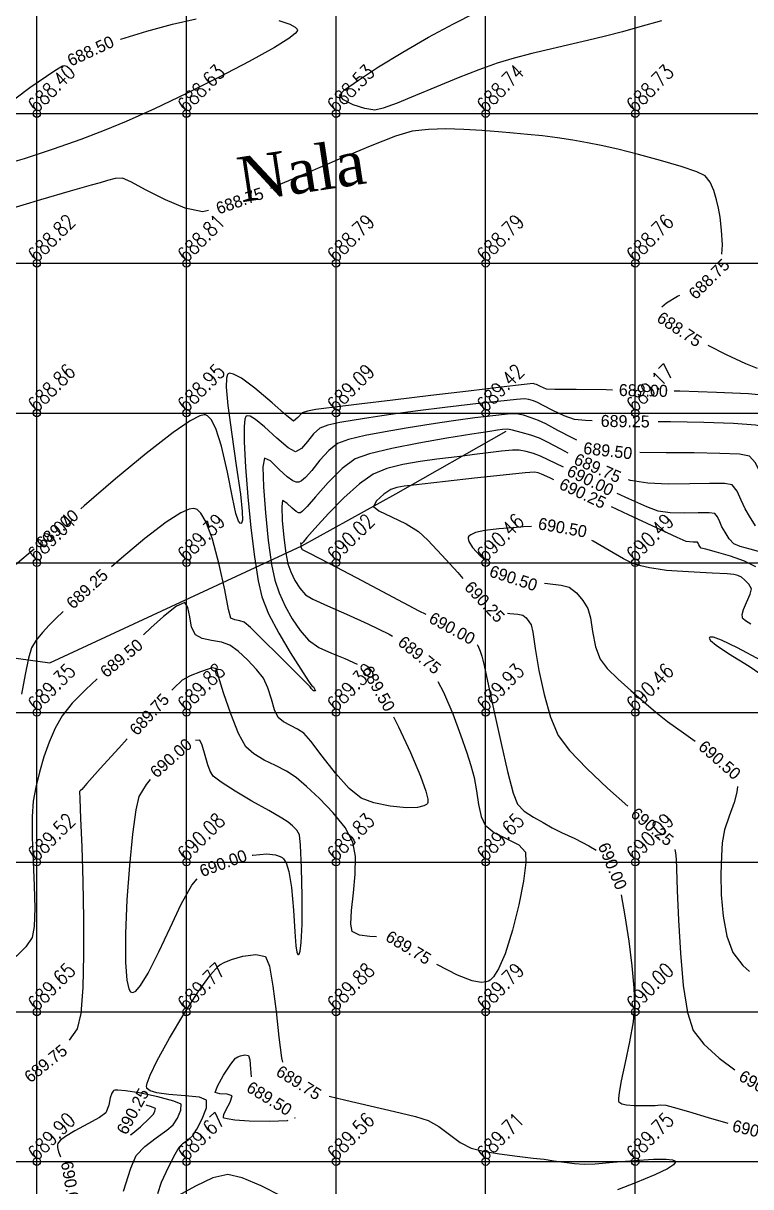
# Model space of a CAD drawing. Header units: millimetres. Extents: x 708400 to 708940, y 1331410 to 1331890.
# Drawn here: x 708659.55 to 708683.86, y 1331719.16 to 1331758.02 of the extents above; entities that cross this region are included whole.
import ezdxf

# ---------------------------------------------------------------- set-up
doc = ezdxf.new("R2010")
doc.units = ezdxf.units.MM
doc.header["$PDMODE"] = 32
doc.header["$PDSIZE"] = 0.25
for name, color, linetype in [('BLOCK LEVELS', 251, 'Continuous'), ('CONT-MJR', 210, 'Continuous'), ('CONT-MNR', 90, 'Continuous'), ('grid', 4, 'Continuous'), ('nala', 190, 'Continuous'), ('TEXT', 7, 'Continuous')]:
    doc.layers.add(name, color=color, linetype=linetype)
doc.styles.add('RS', font='romans.shx', dxfattribs={"height": 5})
doc.styles.add('TR', font='times.ttf')

msp = doc.modelspace()

# ---------------------------------------------------------------- linework, layer by layer
at = {"layer": 'BLOCK LEVELS', "color": 251}
for p in [(708660, 1331755, 688.398), (708665, 1331755, 688.627), (708670, 1331755, 688.528), (708675, 1331755, 688.738), (708680, 1331755, 688.727), (708660, 1331750, 688.82), (708665, 1331750, 688.814), (708670, 1331750, 688.792), (708675, 1331750, 688.793), (708680, 1331750, 688.763), (708660, 1331745, 688.862), (708665, 1331745, 688.951), (708670, 1331745, 689.093), (708675, 1331745, 689.421), (708680, 1331745, 689.172), (708660, 1331740, 689.044), (708665, 1331740, 689.388), (708670, 1331740, 690.025), (708675, 1331740, 690.46), (708680, 1331740, 690.491), (708660, 1331735, 689.347), (708665, 1331735, 689.877), (708670, 1331735, 689.298), (708675, 1331735, 689.934), (708680, 1331735, 690.457), (708660, 1331730, 689.523), (708665, 1331730, 690.075), (708670, 1331730, 689.828), (708675, 1331730, 689.654), (708680, 1331730, 690.092), (708660, 1331725, 689.65), (708665, 1331725, 689.767), (708670, 1331725, 689.877), (708675, 1331725, 689.791), (708680, 1331725, 690.002), (708660, 1331720, 689.895), (708665, 1331720, 689.668), (708670, 1331720, 689.565), (708675, 1331720, 689.707), (708680, 1331720, 689.755)]:
    msp.add_point(p, dxfattribs=at)
at = {"layer": 'CONT-MJR', "flags": 128}
for points, elevation in [([(708680.877, 1331758.101), (708680.152, 1331757.894), (708679.575, 1331757.731), (708679.003, 1331757.58), (708678.402, 1331757.435), (708677.784, 1331757.293), (708677.162, 1331757.15), (708676.546, 1331757.002), (708675.949, 1331756.846), (708675.382, 1331756.68), (708674.773, 1331756.465), (708674.078, 1331756.191), (708673.354, 1331755.891), (708672.658, 1331755.599), (708672.045, 1331755.349), (708671.573, 1331755.175), (708671.297, 1331755.111), (708670.958, 1331755.165), (708670.572, 1331755.292), (708670.253, 1331755.454), (708670.114, 1331755.611), (708670.283, 1331755.787), (708670.747, 1331756.118), (708671.424, 1331756.555), (708672.234, 1331757.047), (708673.095, 1331757.546), (708673.926, 1331758), (708674.645, 1331758.36)], 688.5), ([(708668.086, 1331758.112), (708668.453, 1331757.99), (708668.635, 1331757.888), (708668.699, 1331757.816), (708668.71, 1331757.78), (708668.704, 1331757.753), (708668.639, 1331757.676), (708668.421, 1331757.511), (708667.939, 1331757.211), (708667.1, 1331756.743), (708666.088, 1331756.214), (708665, 1331755.672), (708663.933, 1331755.162), (708662.984, 1331754.732), (708662.249, 1331754.429), (708661.469, 1331754.139), (708660.547, 1331753.812), (708659.571, 1331753.49), (708658.632, 1331753.216)], 688.5), ([(708662.793, 1331757.478), (708662.806, 1331757.483), (708663.677, 1331757.755), (708664.539, 1331757.987), (708665.324, 1331758.167)], 688.5), ([(708658.898, 1331755.217), (708659.766, 1331755.867), (708660.597, 1331756.435), (708660.853, 1331756.589)], 688.5), ([(708679.238, 1331745.766), (708679.029, 1331745.769), (708678.02, 1331745.78), (708677.316, 1331745.788), (708677.031, 1331745.796), (708676.832, 1331745.881), (708676.703, 1331745.95), (708676.645, 1331745.968), (708676.587, 1331745.983), (708676.292, 1331745.949), (708675.52, 1331745.859), (708674.427, 1331745.73), (708673.169, 1331745.582), (708671.9, 1331745.432), (708670.777, 1331745.299), (708669.955, 1331745.2), (708669.59, 1331745.154), (708669.324, 1331745.112), (708669.048, 1331745.062), (708668.864, 1331745.008), (708668.719, 1331744.852), (708668.581, 1331744.732), (708668.349, 1331744.912), (708667.867, 1331745.339), (708667.281, 1331745.835), (708666.839, 1331746.159), (708666.571, 1331746.301), (708666.442, 1331746.325), (708666.395, 1331746.311), (708666.37, 1331746.284), (708666.338, 1331746.168), (708666.331, 1331745.858), (708666.383, 1331745.247), (708666.512, 1331744.282), (708666.667, 1331743.243), (708666.802, 1331742.293), (708666.864, 1331741.707), (708666.868, 1331741.423), (708666.844, 1331741.326), (708666.823, 1331741.31), (708666.795, 1331741.316), (708666.74, 1331741.393), (708666.655, 1331741.647), (708666.537, 1331742.182), (708666.37, 1331743.03), (708666.172, 1331743.898), (708665.984, 1331744.481), (708665.821, 1331744.788), (708665.702, 1331744.909), (708665.638, 1331744.939), (708665.587, 1331744.944), (708665.442, 1331744.906), (708665.127, 1331744.742), (708664.553, 1331744.351), (708663.654, 1331743.653), (708662.633, 1331742.806), (708661.577, 1331741.902), (708661.465, 1331741.805)], 689), ([(708688.28, 1331740.277), (708687.924, 1331740.822), (708687.507, 1331741.472), (708687.142, 1331742.04), (708686.929, 1331742.361), (708686.723, 1331742.622), (708686.5, 1331742.887), (708686.332, 1331743.093), (708686.212, 1331743.259), (708686.092, 1331743.437), (708685.983, 1331743.609), (708685.886, 1331743.838), (708685.723, 1331744.25), (708685.508, 1331744.735), (708685.253, 1331745.18), (708684.971, 1331745.475), (708684.574, 1331745.565), (708683.785, 1331745.635), (708682.72, 1331745.687), (708681.495, 1331745.725), (708681.305, 1331745.729)], 689), ([(708678.052, 1331744.096), (708677.914, 1331744.159), (708677.416, 1331744.417), (708677.01, 1331744.635), (708676.768, 1331744.755), (708676.525, 1331744.844), (708676.266, 1331744.925), (708676.016, 1331744.97), (708675.735, 1331744.958), (708675.242, 1331744.908), (708674.634, 1331744.834), (708674.009, 1331744.749), (708673.464, 1331744.668), (708672.972, 1331744.592), (708672.338, 1331744.492), (708671.645, 1331744.375), (708670.978, 1331744.248), (708670.418, 1331744.115), (708670.05, 1331743.983), (708669.754, 1331743.751), (708669.463, 1331743.422), (708669.186, 1331743.078), (708668.982, 1331742.85), (708668.842, 1331742.734), (708668.757, 1331742.693), (708668.717, 1331742.686), (708668.666, 1331742.689), (708668.553, 1331742.732), (708668.365, 1331742.867), (708668.102, 1331743.115), (708667.804, 1331743.401), (708667.604, 1331743.49), (708667.557, 1331743.201), (708667.574, 1331742.539), (708667.638, 1331741.666), (708667.733, 1331740.746), (708667.844, 1331739.941), (708667.953, 1331739.414), (708668.104, 1331738.994), (708668.302, 1331738.553), (708668.537, 1331738.123), (708668.8, 1331737.732), (708669.08, 1331737.409), (708669.424, 1331737.168), (708669.848, 1331736.978), (708670.298, 1331736.805), (708670.703, 1331736.618)], 689.5), ([(708677.602, 1331743.188), (708677.089, 1331743.44), (708676.833, 1331743.56), (708676.603, 1331743.644), (708676.359, 1331743.72), (708676.122, 1331743.763), (708675.895, 1331743.758), (708675.526, 1331743.725), (708675.08, 1331743.674), (708674.624, 1331743.615), (708674.223, 1331743.557), (708673.854, 1331743.511), (708673.366, 1331743.456), (708672.81, 1331743.383), (708672.237, 1331743.282), (708671.695, 1331743.143), (708671.235, 1331742.958), (708670.78, 1331742.639), (708670.261, 1331742.169), (708669.744, 1331741.64), (708669.293, 1331741.146), (708669.025, 1331740.839), (708668.899, 1331740.692), (708668.859, 1331740.645), (708668.854, 1331740.639), (708668.849, 1331740.642), (708668.827, 1331740.658), (708668.813, 1331740.668), (708668.818, 1331740.596), (708668.826, 1331740.519), (708668.867, 1331740.446), (708669.112, 1331740.317), (708669.756, 1331739.981), (708670.669, 1331739.504), (708671.717, 1331738.954), (708672.771, 1331738.399), (708672.998, 1331738.278)], 690), ([(708687.239, 1331739.28), (708686.74, 1331739.716), (708686.211, 1331740.184), (708685.756, 1331740.601), (708685.462, 1331740.897), (708685.177, 1331741.263), (708684.893, 1331741.68), (708684.638, 1331742.083), (708684.441, 1331742.406), (708684.296, 1331742.707), (708684.161, 1331743.044), (708684.01, 1331743.35), (708683.815, 1331743.561), (708683.484, 1331743.622), (708682.831, 1331743.653), (708681.973, 1331743.665), (708681.032, 1331743.67), (708680.151, 1331743.679)], 689.5), ([(708684.202, 1331740.351), (708683.838, 1331740.453), (708683.504, 1331740.539), (708683.29, 1331740.626), (708683.134, 1331740.801), (708683, 1331741.022), (708682.899, 1331741.204), (708682.826, 1331741.362), (708682.754, 1331741.53), (708682.658, 1331741.647), (708682.471, 1331741.67), (708682.105, 1331741.666), (708681.643, 1331741.659), (708681.17, 1331741.67), (708680.77, 1331741.724), (708680.387, 1331741.864), (708679.783, 1331742.133), (708679.401, 1331742.314)], 690), ([(708676.528, 1331741.21), (708676.267, 1331741.194), (708675.909, 1331741.17), (708675.445, 1331741.133), (708674.976, 1331741.074), (708674.664, 1331741.005), (708674.5, 1331740.937), (708674.437, 1331740.884), (708674.421, 1331740.854), (708674.415, 1331740.813), (708674.442, 1331740.709), (708674.56, 1331740.514), (708674.826, 1331740.214), (708675.025, 1331740.038)], 690.5), ([(708683.866, 1331737.947), (708683.681, 1331738.058), (708683.608, 1331738.122), (708683.59, 1331738.15), (708683.58, 1331738.186), (708683.579, 1331738.274), (708683.618, 1331738.433), (708683.715, 1331738.67), (708683.84, 1331738.946), (708683.888, 1331739.126), (708683.8, 1331739.282), (708683.656, 1331739.434), (708683.55, 1331739.522), (708683.427, 1331739.574), (708683.295, 1331739.609), (708683.069, 1331739.624), (708682.575, 1331739.649), (708681.968, 1331739.681), (708681.405, 1331739.714), (708681.042, 1331739.745), (708680.764, 1331739.783), (708680.471, 1331739.831), (708680.183, 1331739.892), (708679.917, 1331739.972), (708679.604, 1331740.129), (708679.13, 1331740.403), (708678.595, 1331740.715), (708678.544, 1331740.743)], 690.5), ([(708659.905, 1331740.451), (708659.711, 1331740.283), (708659.075, 1331739.749)], 689), ([(708676.965, 1331739.322), (708677.064, 1331739.31), (708677.523, 1331739.253), (708677.796, 1331739.183), (708678.035, 1331738.995), (708678.25, 1331738.739), (708678.415, 1331738.473), (708678.499, 1331738.165), (708678.573, 1331737.699), (708678.673, 1331737.196), (708678.829, 1331736.776), (708679.065, 1331736.47), (708679.424, 1331736.112), (708679.85, 1331735.731), (708680.289, 1331735.355), (708680.686, 1331735.012), (708681.08, 1331734.702), (708681.608, 1331734.322), (708681.998, 1331734.042)], 690.5), ([(708671.921, 1331734.856), (708672.091, 1331734.522), (708672.493, 1331733.665), (708672.826, 1331732.877), (708673.005, 1331732.372), (708673.068, 1331732.105), (708673.07, 1331731.994), (708673.058, 1331731.961), (708673.028, 1331731.929), (708672.935, 1331731.877), (708672.727, 1331731.83), (708672.354, 1331731.817), (708671.808, 1331731.869), (708671.268, 1331731.982), (708670.836, 1331732.139), (708670.439, 1331732.456), (708669.982, 1331732.97), (708669.533, 1331733.543), (708669.157, 1331734.036), (708668.923, 1331734.31), (708668.716, 1331734.443), (708668.478, 1331734.561), (708668.249, 1331734.683), (708668.069, 1331734.833), (708667.945, 1331735.083), (708667.837, 1331735.439), (708667.721, 1331735.819), (708667.572, 1331736.141), (708667.342, 1331736.438), (708667.04, 1331736.757), (708666.723, 1331737.044), (708666.448, 1331737.244), (708666.168, 1331737.345), (708665.839, 1331737.405), (708665.527, 1331737.47), (708665.297, 1331737.591), (708665.174, 1331737.844), (708665.109, 1331738.191), (708665.049, 1331738.509), (708664.944, 1331738.671), (708664.667, 1331738.546), (708664.235, 1331738.203), (708663.814, 1331737.823), (708663.569, 1331737.589)], 689.5), ([(708674.722, 1331737.263), (708674.744, 1331737.231), (708674.817, 1331737.052), (708674.876, 1331736.876), (708674.947, 1331736.569), (708675.095, 1331735.884), (708675.293, 1331734.967), (708675.515, 1331733.967), (708675.734, 1331733.03), (708675.925, 1331732.302), (708676.061, 1331731.932), (708676.29, 1331731.702), (708676.594, 1331731.505), (708676.923, 1331731.326), (708677.228, 1331731.152), (708677.54, 1331730.991), (708677.976, 1331730.789), (708678.453, 1331730.55), (708678.693, 1331730.398)], 690), ([(708662.017, 1331736.119), (708661.633, 1331735.771), (708661.176, 1331735.31), (708660.844, 1331734.89), (708660.613, 1331734.476), (708660.41, 1331734.011), (708660.235, 1331733.516), (708660.087, 1331733.008), (708659.968, 1331732.507), (708659.877, 1331732.032), (708659.84, 1331731.52), (708659.847, 1331730.825), (708659.877, 1331730.028), (708659.912, 1331729.213), (708659.931, 1331728.461), (708659.914, 1331727.857), (708659.842, 1331727.483), (708659.631, 1331727.169), (708659.326, 1331726.876), (708658.967, 1331726.601), (708658.752, 1331726.453)], 689.5), ([(708667.195, 1331730.233), (708667.215, 1331730.238), (708667.685, 1331730.275), (708667.98, 1331730.244), (708668.137, 1331730.191), (708668.201, 1331730.154), (708668.248, 1331730.111), (708668.33, 1331729.98), (708668.427, 1331729.685), (708668.515, 1331729.159), (708668.579, 1331728.399), (708668.621, 1331727.67), (708668.656, 1331727.21), (708668.694, 1331726.99), (708668.728, 1331726.92), (708668.748, 1331726.912), (708668.768, 1331726.926), (708668.802, 1331727.024), (708668.839, 1331727.32), (708668.864, 1331727.922), (708668.867, 1331728.86), (708668.847, 1331729.81), (708668.815, 1331730.563), (708668.782, 1331730.912), (708668.688, 1331731.067), (708668.549, 1331731.214), (708668.404, 1331731.341), (708668.188, 1331731.474), (708667.748, 1331731.725), (708667.19, 1331732.043), (708666.624, 1331732.375), (708666.156, 1331732.671), (708665.897, 1331732.877), (708665.862, 1331732.925), (708665.797, 1331733.041), (708665.713, 1331733.254), (708665.62, 1331733.566), (708665.525, 1331733.907), (708665.442, 1331734.073), (708665.302, 1331734.062)], 690), ([(708663.787, 1331732.756), (708663.649, 1331732.596), (708663.405, 1331732.196), (708663.303, 1331731.744), (708663.194, 1331730.935), (708663.093, 1331729.893), (708663.012, 1331728.747), (708662.965, 1331727.623), (708662.966, 1331726.649), (708663.011, 1331726.062), (708663.074, 1331725.776), (708663.132, 1331725.675), (708663.166, 1331725.654), (708663.209, 1331725.651), (708663.304, 1331725.697), (708663.469, 1331725.88), (708663.722, 1331726.296), (708664.077, 1331727.006), (708664.453, 1331727.813), (708664.828, 1331728.596), (708665.179, 1331729.233), (708665.354, 1331729.446)], 690), ([(708683.414, 1331732.522), (708683.397, 1331732.334), (708683.307, 1331731.988), (708683.143, 1331731.532), (708682.986, 1331731.076), (708682.902, 1331730.65), (708682.879, 1331730.209), (708682.865, 1331729.605), (708682.877, 1331728.909), (708682.936, 1331728.192), (708683.059, 1331727.525), (708683.266, 1331726.98), (708683.6, 1331726.547), (708683.814, 1331726.345)], 690.5), ([(708679.524, 1331728.905), (708679.655, 1331728.206), (708679.781, 1331727.365), (708679.882, 1331726.536), (708679.948, 1331725.805), (708679.973, 1331725.253), (708679.926, 1331724.674), (708679.81, 1331724.001), (708679.665, 1331723.315), (708679.531, 1331722.699), (708679.459, 1331722.31), (708679.438, 1331722.107), (708679.445, 1331722.024), (708679.456, 1331722), (708679.481, 1331721.975), (708679.553, 1331721.935), (708679.707, 1331721.895), (708679.959, 1331721.873), (708680.273, 1331721.871), (708680.485, 1331721.873), (708680.661, 1331721.879), (708680.846, 1331721.892), (708681.02, 1331721.889), (708681.268, 1331721.823), (708681.777, 1331721.671), (708682.44, 1331721.471), (708683.09, 1331721.279)], 690), ([(708668.392, 1331721.374), (708668.368, 1331721.367), (708667.787, 1331721.338), (708667.099, 1331721.353), (708666.613, 1331721.389), (708666.357, 1331721.424), (708666.262, 1331721.45), (708666.242, 1331721.464), (708666.233, 1331721.492), (708666.247, 1331721.574), (708666.324, 1331721.741), (708666.459, 1331721.986), (708666.525, 1331722.195), (708666.364, 1331722.249), (708666.115, 1331722.262), (708665.963, 1331722.312), (708666.035, 1331722.52), (708666.243, 1331722.891), (708666.479, 1331723.258), (708666.634, 1331723.455), (708666.657, 1331723.47), (708666.712, 1331723.499), (708666.812, 1331723.535), (708666.951, 1331723.563), (708667.079, 1331723.545), (708667.118, 1331723.394), (708667.138, 1331723.094), (708667.165, 1331722.83)], 689.5), ([(708662.893, 1331719.011), (708663.138, 1331719.78), (708663.319, 1331720.208), (708663.612, 1331720.507), (708663.993, 1331720.797), (708664.346, 1331721.047), (708664.554, 1331721.227), (708664.697, 1331721.456), (708664.811, 1331721.718), (708664.82, 1331721.914), (708664.575, 1331722.021), (708664.047, 1331722.16), (708663.417, 1331722.292), (708662.962, 1331722.367), (708662.709, 1331722.391), (708662.606, 1331722.388), (708662.578, 1331722.379), (708662.548, 1331722.356), (708662.501, 1331722.284), (708662.454, 1331722.129), (708662.406, 1331721.885), (708662.307, 1331721.63), (708662.093, 1331721.479), (708661.705, 1331721.267), (708661.264, 1331721.028), (708660.953, 1331720.841), (708660.785, 1331720.714), (708660.718, 1331720.64), (708660.701, 1331720.607), (708660.691, 1331720.566), (708660.689, 1331720.475), (708660.724, 1331720.322), (708660.793, 1331720.16)], 690), ([(708668.627, 1331721.465), (708668.636, 1331721.454), (708668.616, 1331721.447)], 689.5)]:
    msp.add_lwpolyline(points, dxfattribs=dict(at, elevation=elevation))
at = {"layer": 'CONT-MNR', "flags": 128}
for points, elevation in [([(708682.895, 1331750.309), (708682.913, 1331750.62), (708682.887, 1331751.108), (708682.836, 1331751.539), (708682.785, 1331751.839), (708682.721, 1331752.124), (708682.628, 1331752.427), (708682.502, 1331752.706), (708682.34, 1331752.917), (708682.06, 1331753.055), (708681.531, 1331753.235), (708680.849, 1331753.436), (708680.112, 1331753.634), (708679.418, 1331753.808), (708678.866, 1331753.935), (708678.4, 1331754.028), (708677.909, 1331754.112), (708677.404, 1331754.186), (708676.898, 1331754.251), (708676.402, 1331754.304), (708675.929, 1331754.346), (708675.43, 1331754.388), (708674.87, 1331754.434), (708674.274, 1331754.472), (708673.67, 1331754.488), (708673.085, 1331754.471), (708672.545, 1331754.409), (708671.986, 1331754.241), (708671.138, 1331753.911), (708670.1, 1331753.475), (708668.972, 1331752.99), (708667.852, 1331752.515), (708667.804, 1331752.496)], 688.75), ([(708665.732, 1331751.758), (708665.534, 1331751.717), (708664.956, 1331751.838), (708664.295, 1331752.115), (708663.656, 1331752.444), (708663.142, 1331752.723), (708662.858, 1331752.848), (708662.615, 1331752.831), (708662.357, 1331752.765), (708662.113, 1331752.692), (708661.81, 1331752.607), (708661.116, 1331752.41), (708660.127, 1331752.121), (708658.936, 1331751.762), (708657.639, 1331751.354), (708656.33, 1331750.918), (708655.103, 1331750.477), (708654.054, 1331750.051), (708653.278, 1331749.661), (708652.537, 1331749.148), (708651.72, 1331748.475), (708650.88, 1331747.709), (708650.068, 1331746.92), (708649.413, 1331746.255)], 688.75), ([(708680.884, 1331748.544), (708681.044, 1331748.682), (708681.412, 1331748.898), (708681.489, 1331748.938)], 688.75), ([(708684.089, 1331746.491), (708683.7, 1331746.645), (708683.053, 1331746.944), (708682.439, 1331747.254)], 688.75), ([(708678.565, 1331744.744), (708678.341, 1331744.749), (708677.966, 1331744.778), (708677.623, 1331744.902), (708677.249, 1331745.083), (708676.926, 1331745.256), (708676.735, 1331745.352), (708676.595, 1331745.404), (708676.446, 1331745.45), (708676.301, 1331745.476), (708676.028, 1331745.454), (708675.408, 1331745.387), (708674.569, 1331745.291), (708673.635, 1331745.18), (708672.733, 1331745.07), (708671.988, 1331744.975), (708671.527, 1331744.911), (708671.092, 1331744.843), (708670.604, 1331744.765), (708670.128, 1331744.68), (708669.724, 1331744.589), (708669.457, 1331744.496), (708669.243, 1331744.309), (708669.042, 1331744.051), (708668.846, 1331743.818), (708668.649, 1331743.709), (708668.399, 1331743.839), (708668.025, 1331744.161), (708667.612, 1331744.537), (708667.308, 1331744.784), (708667.125, 1331744.892), (708667.034, 1331744.91), (708667, 1331744.9), (708666.982, 1331744.881), (708666.955, 1331744.792), (708666.932, 1331744.544), (708666.932, 1331744.036), (708666.972, 1331743.188), (708667.05, 1331742.199), (708667.153, 1331741.169), (708667.272, 1331740.202), (708667.397, 1331739.399), (708667.517, 1331738.861), (708667.746, 1331738.298), (708668.084, 1331737.652), (708668.465, 1331737.006), (708668.82, 1331736.442), (708669.083, 1331736.043), (708669.187, 1331735.891), (708669.248, 1331735.858), (708669.28, 1331735.789), (708669.31, 1331735.722), (708669.241, 1331735.727), (708669.182, 1331735.794), (708669.14, 1331735.851), (708668.984, 1331736.008), (708668.593, 1331736.399), (708668.08, 1331736.909), (708667.557, 1331737.425), (708667.137, 1331737.833), (708666.931, 1331738.018), (708666.782, 1331738.065), (708666.614, 1331738.094), (708666.484, 1331738.153), (708666.409, 1331738.441), (708666.279, 1331739.096), (708666.098, 1331739.938), (708665.871, 1331740.79), (708665.657, 1331741.358), (708665.481, 1331741.657), (708665.356, 1331741.775), (708665.291, 1331741.805), (708665.236, 1331741.813), (708665.095, 1331741.789), (708664.811, 1331741.663), (708664.327, 1331741.355), (708663.605, 1331740.806), (708662.824, 1331740.151), (708662.497, 1331739.861)], 689.25), ([(708677.76, 1331743.658), (708677.51, 1331743.79), (708677.068, 1331744.027), (708676.8, 1331744.157), (708676.511, 1331744.255), (708676.182, 1331744.353), (708675.894, 1331744.43), (708675.73, 1331744.464), (708675.566, 1331744.454), (708675.401, 1331744.425), (708675.142, 1331744.386), (708674.533, 1331744.292), (708673.701, 1331744.156), (708672.771, 1331743.992), (708671.867, 1331743.815), (708671.116, 1331743.636), (708670.642, 1331743.471), (708670.203, 1331743.145), (708669.742, 1331742.682), (708669.315, 1331742.2), (708669.036, 1331741.883), (708668.88, 1331741.724), (708668.81, 1331741.67), (708668.786, 1331741.662), (708668.75, 1331741.666), (708668.669, 1331741.706), (708668.535, 1331741.818), (708668.36, 1331741.99), (708668.209, 1331742.079), (708668.183, 1331741.873), (708668.204, 1331741.414), (708668.254, 1331740.845), (708668.321, 1331740.314), (708668.389, 1331739.966), (708668.49, 1331739.693), (708668.626, 1331739.41), (708668.79, 1331739.146), (708668.974, 1331738.927), (708669.226, 1331738.78), (708669.712, 1331738.561), (708670.351, 1331738.283), (708671.064, 1331737.962), (708671.771, 1331737.61), (708671.882, 1331737.544)], 689.75), ([(708687.683, 1331739.763), (708687.643, 1331739.798), (708687.259, 1331740.146), (708686.993, 1331740.414), (708686.757, 1331740.732), (708686.516, 1331741.108), (708686.313, 1331741.441), (708686.193, 1331741.634), (708686.096, 1331741.756), (708685.99, 1331741.88), (708685.893, 1331742.002), (708685.777, 1331742.163), (708685.593, 1331742.428), (708685.389, 1331742.731), (708685.212, 1331743.008), (708685.057, 1331743.345), (708684.877, 1331743.792), (708684.659, 1331744.224), (708684.393, 1331744.518), (708684.02, 1331744.596), (708683.279, 1331744.648), (708682.292, 1331744.682), (708681.182, 1331744.703), (708680.765, 1331744.709)], 689.25), ([(708677.279, 1331742.769), (708677.144, 1331742.833), (708676.865, 1331742.963), (708676.75, 1331743.001), (708676.632, 1331743.029), (708676.322, 1331743), (708675.585, 1331742.922), (708674.627, 1331742.819), (708673.656, 1331742.713), (708672.879, 1331742.626), (708672.503, 1331742.581), (708672.275, 1331742.553), (708672.037, 1331742.516), (708671.828, 1331742.446), (708671.592, 1331742.289), (708671.348, 1331742.071), (708671.247, 1331741.879), (708671.432, 1331741.732), (708671.852, 1331741.529), (708672.347, 1331741.294), (708672.758, 1331741.048), (708673.07, 1331740.752), (708673.534, 1331740.256), (708674.066, 1331739.669), (708674.241, 1331739.477)], 690.25), ([(708684.021, 1331741.237), (708683.821, 1331741.557), (708683.67, 1331741.805), (708683.539, 1331742.091), (708683.409, 1331742.393), (708683.236, 1331742.604), (708682.981, 1331742.643), (708682.482, 1331742.644), (708681.83, 1331742.631), (708681.112, 1331742.628), (708680.417, 1331742.657), (708679.836, 1331742.742), (708679.77, 1331742.763)], 689.75), ([(708684.026, 1331739.867), (708683.655, 1331740.055), (708683.183, 1331740.222), (708682.715, 1331740.358), (708682.355, 1331740.45), (708682.206, 1331740.487), (708682.164, 1331740.546), (708682.128, 1331740.602), (708682.105, 1331740.648), (708682.08, 1331740.69), (708681.932, 1331740.689), (708681.705, 1331740.706), (708681.405, 1331740.838), (708680.706, 1331741.161), (708679.77, 1331741.599), (708679.21, 1331741.862)], 690.25), ([(708660.877, 1331738.373), (708660.636, 1331738.141), (708660.414, 1331737.918), (708660.187, 1331737.673), (708659.982, 1331737.415), (708659.825, 1331737.153), (708659.721, 1331736.81), (708659.61, 1331736.265), (708659.492, 1331735.613)], 689.25), ([(708675.732, 1331738.317), (708675.805, 1331738.307), (708676.078, 1331738.281), (708676.241, 1331738.246), (708676.35, 1331738.16), (708676.448, 1331738.043), (708676.524, 1331737.922), (708676.572, 1331737.677), (708676.657, 1331737.132), (708676.783, 1331736.401), (708676.951, 1331735.599), (708677.164, 1331734.838), (708677.423, 1331734.232), (708677.8, 1331733.735), (708678.382, 1331733.127), (708679.074, 1331732.476), (708679.754, 1331731.874)], 690.25), ([(708684.507, 1331736.566), (708684.212, 1331736.735), (708683.415, 1331737.163), (708682.887, 1331737.414), (708682.612, 1331737.511), (708682.506, 1331737.519), (708682.481, 1331737.503), (708682.476, 1331737.477), (708682.52, 1331737.404), (708682.705, 1331737.251), (708683.121, 1331736.974), (708683.805, 1331736.541), (708684.192, 1331736.276)], 690.75), ([(708671.354, 1331727.508), (708671.134, 1331727.517), (708670.779, 1331727.558), (708670.54, 1331727.681), (708670.491, 1331727.934), (708670.521, 1331728.391), (708670.586, 1331728.973), (708670.644, 1331729.6), (708670.651, 1331730.191), (708670.566, 1331730.667), (708670.301, 1331731.154), (708669.904, 1331731.652), (708669.449, 1331732.123), (708669.011, 1331732.527), (708668.663, 1331732.826), (708668.346, 1331733.039), (708667.978, 1331733.228), (708667.601, 1331733.412), (708667.255, 1331733.614), (708666.983, 1331733.855), (708666.739, 1331734.294), (708666.479, 1331734.954), (708666.242, 1331735.652), (708666.07, 1331736.206), (708666.003, 1331736.432), (708665.964, 1331736.47), (708665.88, 1331736.495), (708665.755, 1331736.457), (708665.467, 1331736.357), (708665.128, 1331736.222), (708664.852, 1331736.076), (708664.579, 1331735.813), (708664.51, 1331735.74)], 689.75), ([(708673.404, 1331736.032), (708673.59, 1331735.682), (708673.902, 1331734.957), (708674.164, 1331734.255), (708674.369, 1331733.653), (708674.508, 1331733.234), (708674.611, 1331732.832), (708674.689, 1331732.381), (708674.762, 1331731.931), (708674.854, 1331731.531), (708674.987, 1331731.233), (708675.292, 1331730.984), (708675.71, 1331730.782), (708676.104, 1331730.58), (708676.336, 1331730.333), (708676.345, 1331729.989), (708676.264, 1331729.364), (708676.11, 1331728.572), (708675.899, 1331727.726), (708675.647, 1331726.943), (708675.428, 1331726.439), (708675.26, 1331726.17), (708675.147, 1331726.057), (708675.091, 1331726.023), (708675.021, 1331725.999), (708674.853, 1331725.986), (708674.544, 1331726.043), (708674.056, 1331726.23), (708673.387, 1331726.576), (708673.367, 1331726.587)], 689.75), ([(708663.02, 1331734.122), (708662.735, 1331733.808), (708662.119, 1331733.123), (708661.674, 1331732.625), (708661.5, 1331732.431), (708661.461, 1331732.396), (708661.425, 1331732.359), (708661.436, 1331732.116), (708661.464, 1331731.464), (708661.501, 1331730.509), (708661.536, 1331729.359), (708661.56, 1331728.121), (708661.563, 1331726.902), (708661.536, 1331725.81), (708661.468, 1331724.951), (708661.352, 1331724.432), (708661.085, 1331724.051)], 689.75), ([(708681.324, 1331730.425), (708681.341, 1331730.311), (708681.367, 1331730.104), (708681.379, 1331729.781), (708681.401, 1331729.053), (708681.442, 1331728.065), (708681.508, 1331726.961), (708681.607, 1331725.883), (708681.746, 1331724.976), (708681.934, 1331724.383), (708682.292, 1331723.92), (708682.81, 1331723.453), (708683.33, 1331723.068)], 690.25), ([(708664.041, 1331718.94), (708664.17, 1331719.309), (708664.397, 1331719.818), (708664.618, 1331720.254), (708664.752, 1331720.487), (708664.895, 1331720.619), (708665.071, 1331720.737), (708665.214, 1331720.868), (708665.347, 1331721.083), (708665.528, 1331721.432), (708665.667, 1331721.795), (708665.672, 1331722.055), (708665.432, 1331722.151), (708664.96, 1331722.2), (708664.408, 1331722.242), (708664.012, 1331722.298), (708663.792, 1331722.367), (708663.701, 1331722.431), (708663.676, 1331722.469), (708663.668, 1331722.505), (708663.685, 1331722.62), (708663.782, 1331722.886), (708664.017, 1331723.375), (708664.433, 1331724.125), (708664.917, 1331724.926), (708665.397, 1331725.667), (708665.801, 1331726.238), (708666.059, 1331726.529), (708666.118, 1331726.569), (708666.259, 1331726.646), (708666.51, 1331726.753), (708666.881, 1331726.863), (708667.324, 1331726.92), (708667.64, 1331726.849), (708667.773, 1331726.524), (708667.89, 1331725.857), (708667.993, 1331725.014), (708668.088, 1331724.161), (708668.18, 1331723.465), (708668.215, 1331723.327)], 689.75), ([(708663.127, 1331720.891), (708663.151, 1331720.902), (708663.461, 1331721.163), (708663.755, 1331721.443), (708663.895, 1331721.586), (708663.944, 1331721.683), (708663.968, 1331721.774), (708663.832, 1331721.832), (708663.658, 1331721.88)], 690.25), ([(708669.771, 1331722.187), (708670.322, 1331722.053), (708671.135, 1331721.868), (708671.958, 1331721.679), (708672.652, 1331721.508), (708673.075, 1331721.377), (708673.434, 1331721.17), (708673.792, 1331720.904), (708674.15, 1331720.643), (708674.512, 1331720.45), (708674.913, 1331720.346), (708675.461, 1331720.256), (708676.053, 1331720.181), (708676.585, 1331720.121), (708676.952, 1331720.078), (708677.279, 1331720.031), (708677.623, 1331719.981), (708677.968, 1331719.939), (708678.296, 1331719.913), (708678.663, 1331719.93), (708679.257, 1331719.982), (708679.951, 1331720.043), (708680.615, 1331720.085), (708681.037, 1331720.087), (708681.248, 1331720.06), (708681.322, 1331720.026), (708681.336, 1331720.003), (708681.334, 1331719.971), (708681.275, 1331719.896), (708681.074, 1331719.761), (708680.655, 1331719.555), (708680.013, 1331719.29), (708679.404, 1331719.059)], 689.75), ([(708668.203, 1331718.837), (708667.502, 1331719.19), (708666.864, 1331719.462), (708666.388, 1331719.574), (708665.883, 1331719.459), (708665.303, 1331719.182), (708664.739, 1331718.865)], 689.75)]:
    msp.add_lwpolyline(points, dxfattribs=dict(at, elevation=elevation))
at = {"layer": 'grid'}
for p, q in [((708660, 1331410), (708660, 1331890)), ((708665, 1331410), (708665, 1331890)), ((708670, 1331410), (708670, 1331890)), ((708675, 1331410), (708675, 1331890)), ((708680, 1331410), (708680, 1331890)), ((708400, 1331755), (708845, 1331755)), ((708400, 1331750), (708845, 1331750)), ((708400, 1331745), (708845, 1331745)), ((708400, 1331740), (708845, 1331740)), ((708400, 1331735), (708845, 1331735)), ((708400, 1331730), (708845, 1331730)), ((708400, 1331725), (708845, 1331725)), ((708400, 1331720), (708845, 1331720))]:
    msp.add_line(p, q, dxfattribs=at)
at = {"layer": 'nala', "elevation": 692.001}
msp.add_lwpolyline([(708637.721, 1331645.688), (708635.691, 1331652.985), (708635.277, 1331655.349), (708633.536, 1331661.71), (708631.051, 1331671.194), (708620.872, 1331682.087), (708618.628, 1331697.633), (708634.269, 1331715.809), (708633.84, 1331718.814), (708633.427, 1331733.228), (708634.028, 1331738.311), (708652.274, 1331737.778), (708660.437, 1331736.662), (708668.859, 1331740.561), (708672.001, 1331742.296), (708675.688, 1331744.389)], dxfattribs=at)

# ---------------------------------------------------------------- texts
at = {"layer": 'BLOCK LEVELS', "color": 251, "style": 'RS', "width": 0.8}
for s, p in [('688.40', (708660, 1331755, 688.398)), ('688.63', (708665, 1331755, 688.627)), ('688.53', (708670, 1331755, 688.528)), ('688.74', (708675, 1331755, 688.738)), ('688.73', (708680, 1331755, 688.727)), ('688.82', (708660, 1331750, 688.82)), ('688.81', (708665, 1331750, 688.814)), ('688.79', (708670, 1331750, 688.792)), ('688.79', (708675, 1331750, 688.793)), ('688.76', (708680, 1331750, 688.763)), ('688.86', (708660, 1331745, 688.862)), ('688.95', (708665, 1331745, 688.951)), ('689.09', (708670, 1331745, 689.093)), ('689.42', (708675, 1331745, 689.421)), ('689.17', (708680, 1331745, 689.172)), ('689.04', (708660, 1331740, 689.044)), ('689.39', (708665, 1331740, 689.388)), ('690.02', (708670, 1331740, 690.025)), ('690.46', (708675, 1331740, 690.46)), ('690.49', (708680, 1331740, 690.491)), ('689.35', (708660, 1331735, 689.347)), ('689.88', (708665, 1331735, 689.877)), ('689.30', (708670, 1331735, 689.298)), ('689.93', (708675, 1331735, 689.934)), ('690.46', (708680, 1331735, 690.457)), ('689.52', (708660, 1331730, 689.523)), ('690.08', (708665, 1331730, 690.075)), ('689.83', (708670, 1331730, 689.828)), ('689.65', (708675, 1331730, 689.654)), ('690.09', (708680, 1331730, 690.092)), ('689.65', (708660, 1331725, 689.65)), ('689.77', (708665, 1331725, 689.767)), ('689.88', (708670, 1331725, 689.877)), ('689.79', (708675, 1331725, 689.791)), ('690.00', (708680, 1331725, 690.002)), ('689.90', (708660, 1331720, 689.895)), ('689.67', (708665, 1331720, 689.668)), ('689.56', (708670, 1331720, 689.565)), ('689.71', (708675, 1331720, 689.707)), ('689.75', (708680, 1331720, 689.755))]:
    msp.add_text(s, height=0.5, rotation=45.0066, dxfattribs=at).set_placement(p)
at = {"layer": 'CONT-MJR', "char_height": 0.4, "attachment_point": 5}
for s, insert, rotation in [('{688.50}', (708661.797, 1331757.089, 688.5), 24.9926), ('{689.00}', (708680.271, 1331745.75, 689), 358.8138), ('{689.50}', (708679.085, 1331743.739, 689.5), 353.4648), ('{690.00}', (708678.5, 1331742.748, 690), 334.0615), ('{689.00}', (708660.685, 1331741.128, 689), 40.9846), ('{690.50}', (708677.571, 1331741.173, 690.5), 349.9507), ('{690.50}', (708675.931, 1331739.483, 690.5), 341.9459), ('{690.00}', (708673.88, 1331737.808, 690), 331.5275), ('{689.50}', (708662.829, 1331736.811, 689.5), 39.6926), ('{689.50}', (708671.417, 1331735.796, 689.5), 299.3557), ('{690.00}', (708664.485, 1331733.477, 690), 41.6187), ('{690.50}', (708682.82, 1331733.411, 690.5), 318.6356), ('{690.00}', (708666.228, 1331729.965, 690), 20.1364), ('{690.00}', (708679.239, 1331729.869, 690), 292.6604), ('{689.50}', (708667.769, 1331722.108, 689.5), 328.4882), ('{690.00}', (708684.056, 1331721.02, 690), 346.6921), ('{690.00}', (708661.136, 1331719.204, 690), 279.8337)]:
    msp.add_mtext(s, dxfattribs=dict(at, insert=insert, rotation=rotation))
at = {"layer": 'CONT-MNR', "char_height": 0.4, "attachment_point": 5}
for s, insert, rotation in [('{688.75}', (708666.782, 1331752.086, 688.75), 19.4973), ('{688.75}', (708682.469, 1331749.474, 688.75), 44.2843), ('{688.75}', (708682.469, 1331749.474, 688.75), 44.2843), ('{688.75}', (708681.477, 1331747.794, 688.75), 326.6358), ('{689.25}', (708679.665, 1331744.723, 689.25), 359.2341), ('{689.75}', (708678.744, 1331743.161, 689.75), 336.3235), ('{690.25}', (708678.245, 1331742.315, 690.25), 334.8192), ('{689.25}', (708661.68, 1331739.124, 689.25), 42.6086), ('{690.25}', (708674.965, 1331738.694, 690.25), 313.287), ('{689.75}', (708672.79, 1331736.918, 689.75), 320.8593), ('{689.75}', (708663.76, 1331734.935, 689.75), 47.4791), ('{690.25}', (708680.568, 1331731.183, 690.25), 320.3556), ('{689.75}', (708672.421, 1331727.148, 689.75), 328.959), ('{689.75}', (708660.297, 1331723.276, 689.75), 38.8644), ('{689.75}', (708668.754, 1331722.635, 689.75), 327.9246), ('{690.25}', (708684.228, 1331722.491, 690.25), 329.3948), ('{690.25}', (708663.209, 1331721.678, 690.25), 61.7439)]:
    msp.add_mtext(s, dxfattribs=dict(at, insert=insert, rotation=rotation))
at = {"layer": 'TEXT', "color": 0, "style": 'TR'}
msp.add_text('Nala', height=1.5, rotation=8.6263, dxfattribs=at).set_placement((708666.835, 1331752.034, 2278.845))

doc.saveas('drawing.dxf')
